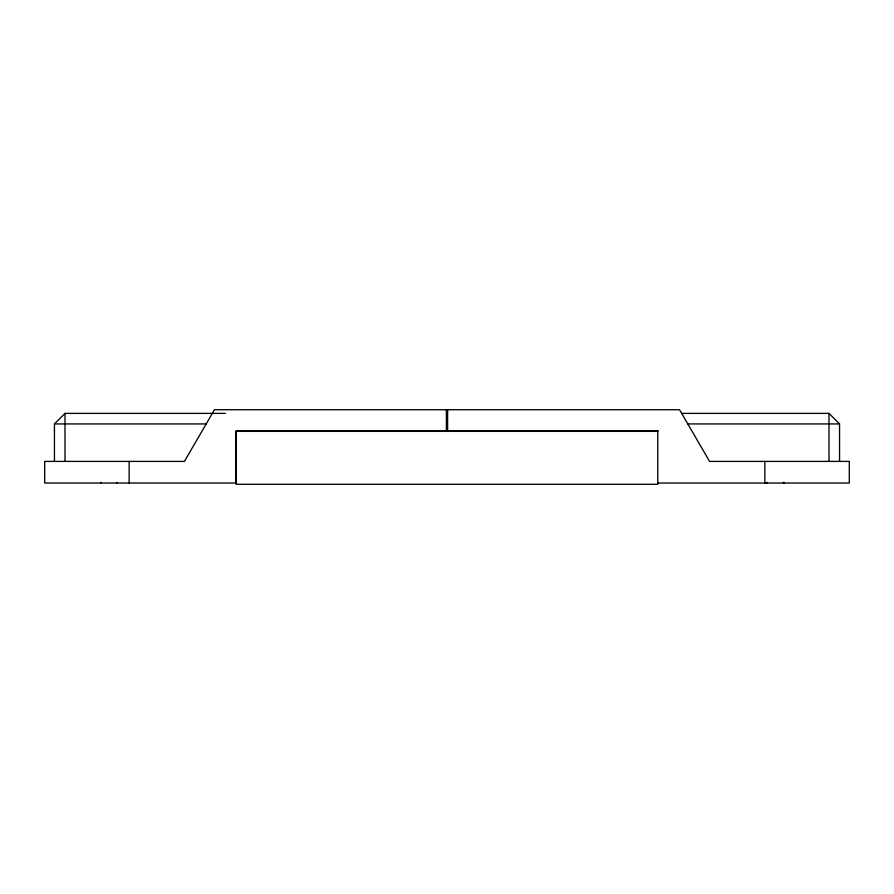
<?xml version="1.0" encoding="UTF-8"?>
<svg xmlns="http://www.w3.org/2000/svg" width="894" height="894" viewBox="0 0 894 894"><rect width="100%" height="100%" fill="white"/><g stroke="black" fill="none" stroke-linecap="round" stroke-linejoin="round"><path stroke-width="1.34" d="M54.445 461.405L54.445 423.935L65.005 413.386L225.355 413.386M681.664 413.386L828.995 413.386L839.555 423.935L839.555 461.405M54.445 423.935L206.201 423.935M687.799 423.935L839.555 423.935M657.906 431.355L236.094 431.355L236.094 483.028L44.7 483.028L44.7 461.405L184.421 461.405L214.459 409.72L679.541 409.72L709.579 461.405L849.3 461.405L849.3 483.028L657.906 483.028M828.995 413.386L828.995 461.405M784.228 482.369L784.228 483.028M783.423 482.369L783.423 483.028M766.884 482.369L766.884 483.028M764.862 461.405L764.862 483.028M447.603 409.72L447.603 431.355M446.397 409.72L446.397 431.355M129.138 461.405L129.138 483.028M116.734 482.369L116.734 483.028M101.268 482.369L101.268 483.028M65.005 413.386L65.005 461.405M657.772 430.651L236.105 430.651L236.105 484.28L657.772 484.28L657.772 430.651"/></g></svg>
